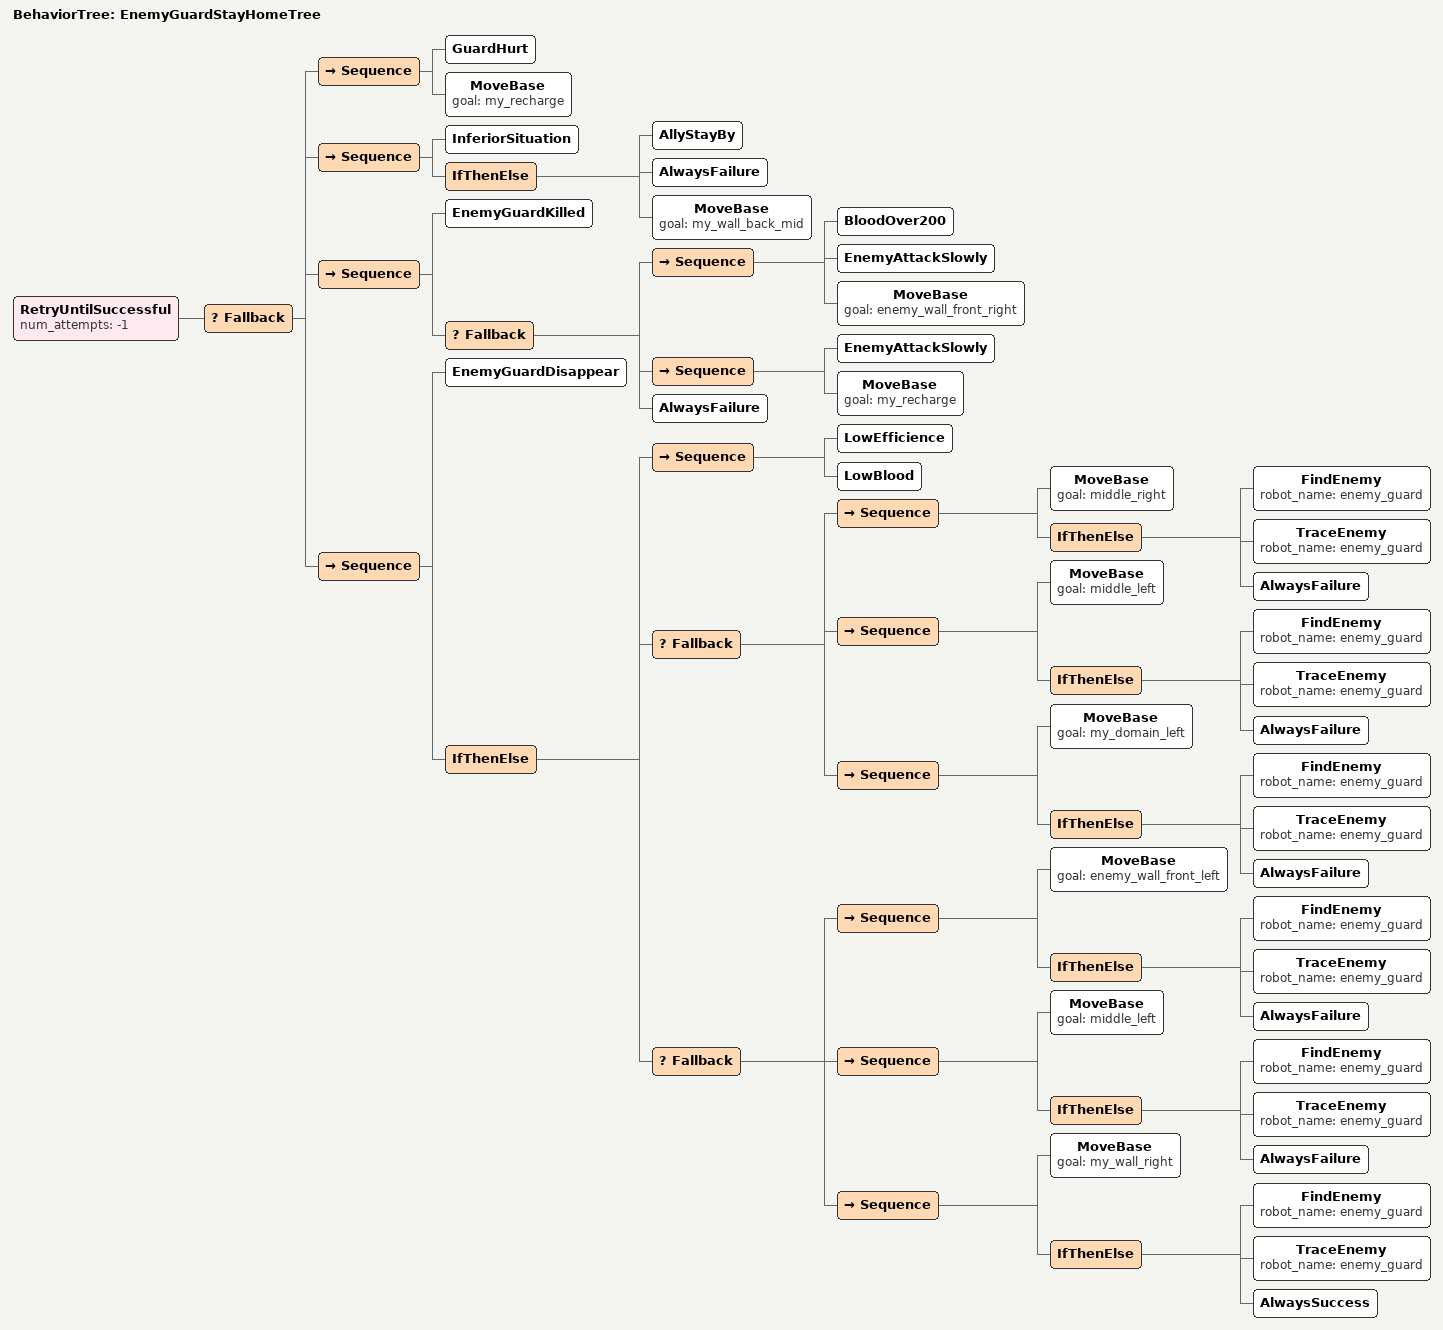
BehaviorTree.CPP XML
<root BTCPP_format="4">

  <BehaviorTree ID="EnemyGuardStayHomeTree">
    <RetryUntilSuccessful num_attempts="-1">
      <Fallback>
        <Sequence>
          <GuardHurt/>
          <MoveBase goal="my_recharge"/>
        </Sequence>
        <Sequence>
          <InferiorSituation/>
          <IfThenElse>
            <AllyStayBy/>
            <AlwaysFailure/>
            <MoveBase goal="my_wall_back_mid"/>
          </IfThenElse>
        </Sequence>
        <Sequence>
          <EnemyGuardKilled/>
          <Fallback>
            <Sequence>
              <BloodOver200/>
              <EnemyAttackSlowly/>
              <MoveBase goal="enemy_wall_front_right"/>
            </Sequence>
            <Sequence>
              <EnemyAttackSlowly/>
              <MoveBase goal="my_recharge"/>
            </Sequence>
            <AlwaysFailure/>
          </Fallback>
        </Sequence>
        <Sequence>
          <EnemyGuardDisappear/>
          <IfThenElse>
            <Sequence>
              <LowEfficience/>
              <LowBlood/>
            </Sequence>
            <Fallback>
              <Sequence>
                <MoveBase goal="middle_right"/>
                <IfThenElse>
                  <FindEnemy robot_name="enemy_guard"/>
                  <TraceEnemy robot_name="enemy_guard"/>
                  <AlwaysFailure/>
                </IfThenElse>
              </Sequence>
              <Sequence>
                <MoveBase goal="middle_left"/>
                <IfThenElse>
                  <FindEnemy robot_name="enemy_guard"/>
                  <TraceEnemy robot_name="enemy_guard"/>
                  <AlwaysFailure/>
                </IfThenElse>
              </Sequence>
              <Sequence>
                <MoveBase goal="my_domain_left"/>
                <IfThenElse>
                  <FindEnemy robot_name="enemy_guard"/>
                  <TraceEnemy robot_name="enemy_guard"/>
                  <AlwaysFailure/>
                </IfThenElse>
              </Sequence>
            </Fallback>
            <Fallback>
              <Sequence>
                <MoveBase goal="enemy_wall_front_left"/>
                <IfThenElse>
                  <FindEnemy robot_name="enemy_guard"/>
                  <TraceEnemy robot_name="enemy_guard"/>
                  <AlwaysFailure/>
                </IfThenElse>
              </Sequence>
              <Sequence>
                <MoveBase goal="middle_left"/>
                <IfThenElse>
                  <FindEnemy robot_name="enemy_guard"/>
                  <TraceEnemy robot_name="enemy_guard"/>
                  <AlwaysFailure/>
                </IfThenElse>
              </Sequence>
              <Sequence>
                <MoveBase goal="my_wall_right"/>
                <IfThenElse>
                  <FindEnemy robot_name="enemy_guard"/>
                  <TraceEnemy robot_name="enemy_guard"/>
                  <AlwaysSuccess/>
                </IfThenElse>
              </Sequence>
            </Fallback>
          </IfThenElse>
        </Sequence>
      </Fallback>
    </RetryUntilSuccessful>
  </BehaviorTree>

</root>
